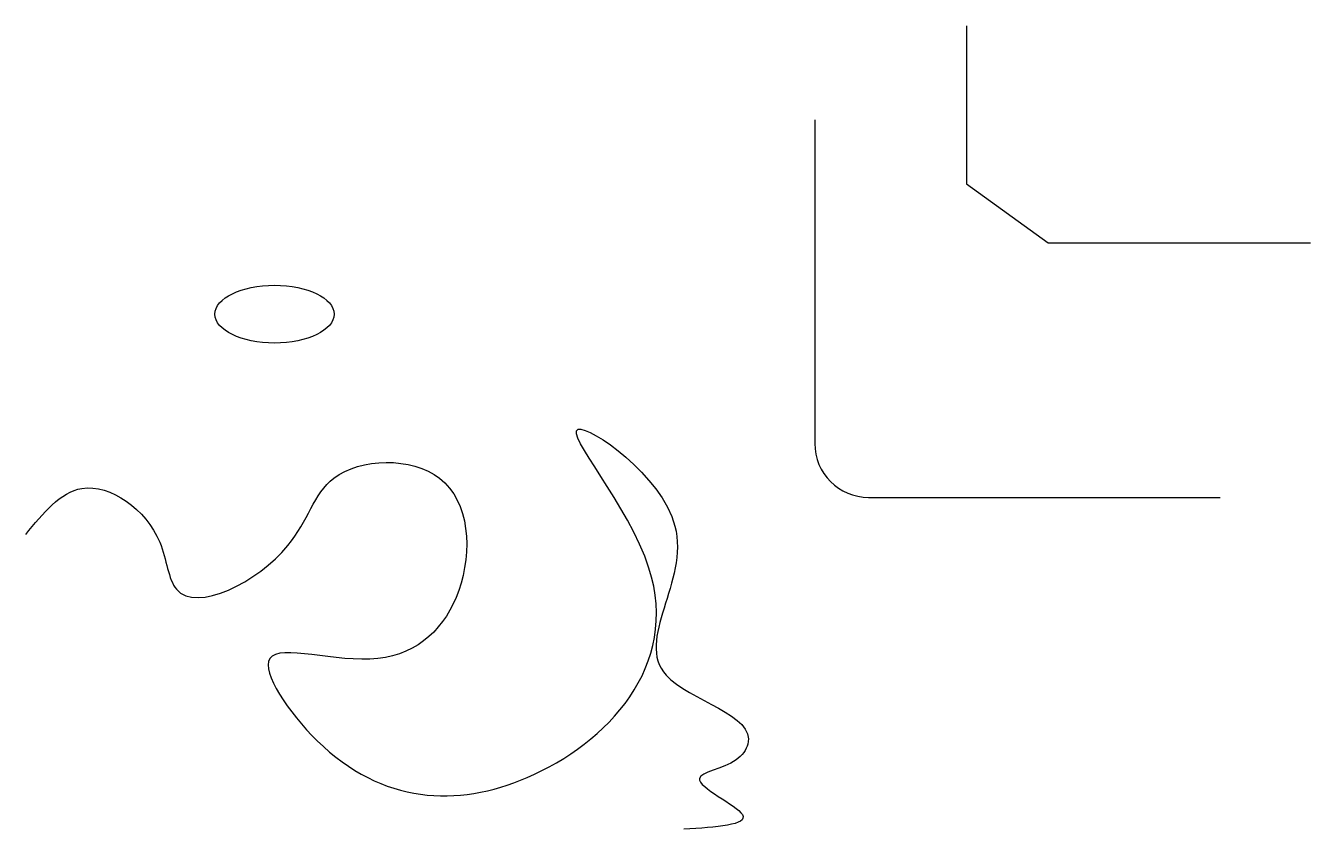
# Model space of a CAD drawing. Header units: millimetres. Extents: x 2237 to 24795, y 3270 to 17381.
import ezdxf

# ---------------------------------------------------------------- set-up
doc = ezdxf.new("R2010")
doc.units = ezdxf.units.MM

# ---------------------------------------------------------------- blocks, each defined once
blk = doc.blocks.new('dao_jiao')
for p, q in [((3085, 12114), (3085, 9339)), ((419, 10462), (419, 4779)), ((3085, 9339), (4517, 8303)), ((4517, 8303), (9122, 8303)), ((1366, 3832), (7536, 3832))]:
    blk.add_line(p, q)
blk.add_arc((1366, 4779), 947, 180, 270)
blk = doc.blocks.new('elipse')
blk.add_ellipse((0, 0), major_axis=(1047, 0), ratio=0.48478)
blk = doc.blocks.new('spline')
blk.add_open_spline([(-1027, -2845), (-724, -2472), (-26, -1615), (1417, -2636), (1518, -4456), (3795, -3304), (4149, -1518), (6725, -1454), (6864, -3952), (5389, -5441), (2564, -4453), (4653, -7563), (8037, -7702), (11307, -4288), (7446, 44), (11513, -2744), (8968, -5419), (12013, -6058), (11406, -6944), (10278, -7073), (12193, -7916), (11096, -7986), (10527, -8023)], degree=3, knots=[0, 0, 0, 0, 1275.755092, 2936.462868, 3811.049954, 5913.529677, 7347.542724, 9203.109048, 11206.385455, 13059.462261, 14957.981517, 16623.999831, 20365.212866, 24617.697787, 27356.167269, 29761.183458, 32384.847915, 34262.130591, 34605.667988, 35327.883877, 36315.454391, 37378.026614, 37378.026614, 37378.026614, 37378.026614])
for name, p in [('dao_jiao', (12409, -6026)), ('elipse', (3342, 1023))]:
    blk.add_blockref(name, p)

msp = doc.modelspace()

# ---------------------------------------------------------------- block references
msp.add_blockref('spline', (3265, 11293))

doc.saveas('drawing.dxf')
